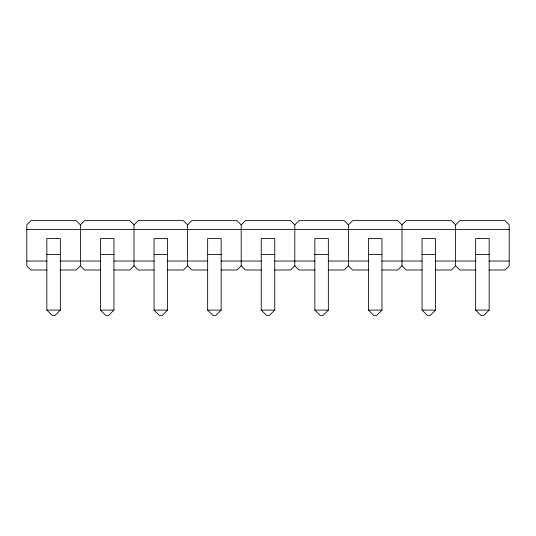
<?xml version="1.0" encoding="UTF-8"?>
<svg xmlns="http://www.w3.org/2000/svg" width="536" height="536" viewBox="0 0 536 536"><rect width="100%" height="100%" fill="white"/><g stroke="black" fill="none" stroke-linecap="round" stroke-linejoin="round"><path stroke-width="0.8" d="M100.507 270.003L84.621 270.003L80.4 265.782L80.4 224.845L84.621 220.624L129.779 220.624L134 224.845L134 265.782L138.221 270.003L154.107 270.003M80.4 265.782L76.179 270.003L60.293 270.003M134 224.845L138.221 220.624L183.379 220.624L187.6 224.845L187.6 265.782L183.379 270.003L167.493 270.003M60.354 310.096L55.074 315.376L52.126 315.376L46.846 310.096L46.846 238.56L60.354 238.56L60.354 310.096L46.846 310.096M134 265.782L129.779 270.003L113.893 270.003M187.6 224.845L191.821 220.624L236.979 220.624L241.2 224.845L241.2 265.782L236.979 270.003L221.093 270.003M113.954 310.096L108.674 315.376L105.726 315.376L100.446 310.096L100.446 238.56L113.954 238.56L113.954 310.096L100.446 310.096M241.2 224.845L245.421 220.624L290.579 220.624L294.8 224.845L294.8 265.782L290.579 270.003L274.693 270.003M167.554 310.096L162.274 315.376L159.326 315.376L154.046 310.096L154.046 238.56L167.554 238.56L167.554 310.096L154.046 310.096M294.8 224.845L299.021 220.624L344.179 220.624L348.4 224.845L348.4 265.782L344.179 270.003L328.293 270.003M221.154 310.096L215.874 315.376L212.926 315.376L207.646 310.096L207.646 238.56L221.154 238.56L221.154 310.096L207.646 310.096M348.4 224.845L352.621 220.624L397.779 220.624L402 224.845L402 265.782L397.779 270.003L381.893 270.003M274.754 310.096L269.474 315.376L266.526 315.376L261.246 310.096L261.246 238.56L274.754 238.56L274.754 310.096L261.246 310.096M402 224.845L406.221 220.624L451.379 220.624L455.6 224.845L455.6 265.782L451.379 270.003L435.493 270.003M328.354 310.096L323.074 315.376L320.126 315.376L314.846 310.096L314.846 238.56L328.354 238.56L328.354 310.096L314.846 310.096M455.6 224.845L459.821 220.624L504.979 220.624L509.2 224.845L509.2 265.782L504.979 270.003L489.093 270.003M381.954 310.096L376.674 315.376L373.726 315.376L368.446 310.096L368.446 238.56L381.954 238.56L381.954 310.096L368.446 310.096M435.554 310.096L430.274 315.376L427.326 315.376L422.046 310.096L422.046 238.56L435.554 238.56L435.554 310.096L422.046 310.096M489.154 310.096L483.874 315.376L480.926 315.376L475.646 310.096L475.646 238.56L489.154 238.56L489.154 310.096L475.646 310.096M26.8 229.596L509.2 229.596M46.846 254.54L60.354 254.54M100.446 254.54L113.954 254.54M154.046 254.54L167.554 254.54M207.646 254.54L221.154 254.54M261.246 254.54L274.754 254.54M314.846 254.54L328.354 254.54M368.446 254.54L381.954 254.54M422.046 254.54L435.554 254.54M475.646 254.54L489.154 254.54M26.8 261.039L46.9 261.039M60.3 261.039L100.5 261.039M113.9 261.039L154.1 261.039M167.5 261.039L207.7 261.039M221.1 261.039L261.3 261.039M274.7 261.039L314.9 261.039M328.3 261.039L368.5 261.039M381.9 261.039L422.1 261.039M435.5 261.039L475.7 261.039M489.1 261.039L509.2 261.039M46.907 270.003L31.021 270.003L26.8 265.782L26.8 224.845L31.021 220.624L76.179 220.624L80.4 224.845M207.707 270.003L191.821 270.003L187.6 265.782M261.307 270.003L245.421 270.003L241.2 265.782M314.907 270.003L299.021 270.003L294.8 265.782M368.507 270.003L352.621 270.003L348.4 265.782M422.107 270.003L406.221 270.003L402 265.782M475.707 270.003L459.821 270.003L455.6 265.782"/></g></svg>
